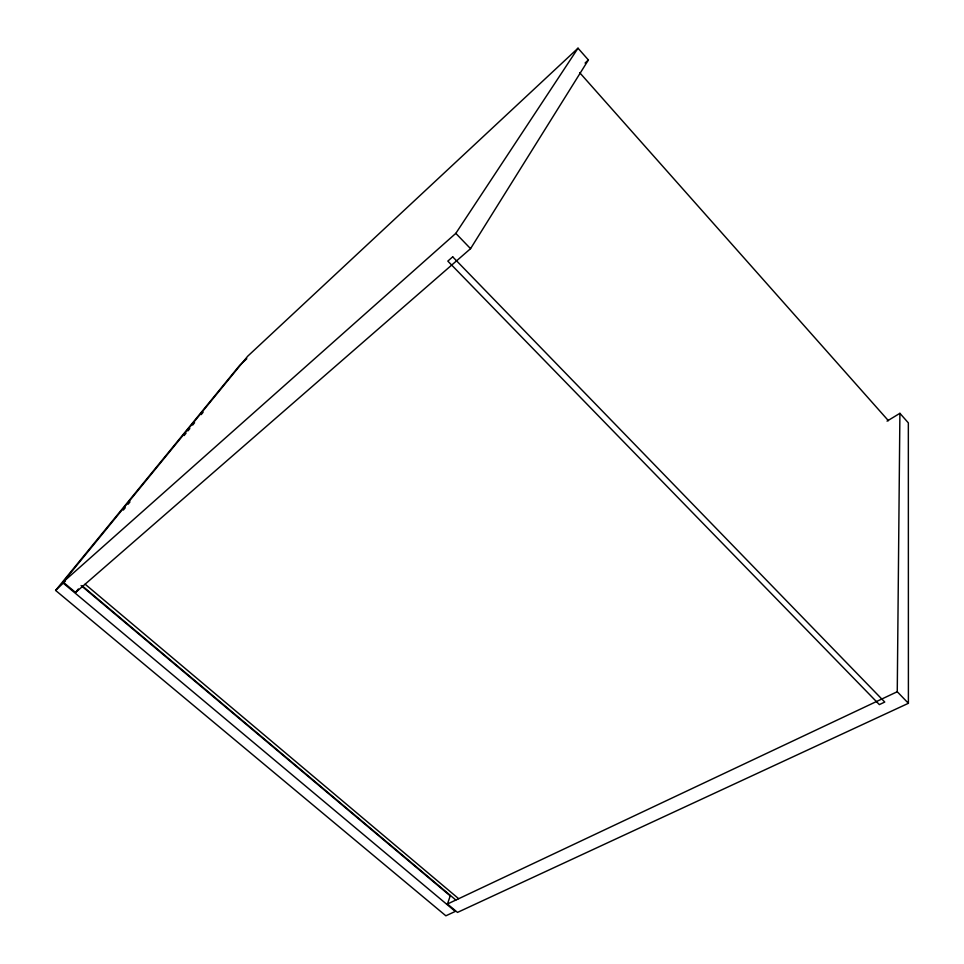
<?xml version="1.0" encoding="UTF-8"?>
<svg xmlns="http://www.w3.org/2000/svg" width="964" height="964" viewBox="0 0 964 964"><rect width="100%" height="100%" fill="white"/><g stroke="black" fill="none" stroke-linecap="round" stroke-linejoin="round"><path stroke-width="1.45" d="M450.369 895.46L447.465 904.003L457.502 912.402L908.401 703.298L897.255 691.73L899.906 413.315L887.049 421.123M470.553 248.664L588.389 59.973L578.014 48.2L247.688 356.222L63.13 582.075L75.566 592.499L470.553 248.664L455.815 233.36L578.014 48.2M75.566 592.499L78.373 588.98M63.528 583.377L455.285 911.426L445.874 915.8L55.599 590.414L65.431 581.051M123.356 510.04L125.248 507.715M128.104 504.22L129.995 501.895M184.124 435.547L186.028 433.21M187.92 430.884L189.824 428.558M192.68 425.064L194.571 422.738M201.223 414.592L203.115 412.255M55.599 590.414L239.638 365.38L246.796 358.716M585.076 63.034L588.389 59.973M63.13 582.075L455.815 233.36M447.465 904.003L897.255 691.73M85.121 584.184L458.683 898.713M82.723 586.269L455.864 900.039M81.097 585.558L450.224 895.881M579.665 72.637L888.422 420.702M899.906 413.315L908.341 422.883L908.401 703.298M452.706 256.846L447.826 261.111L879.361 704.6L884.759 702.057L452.706 256.846"/></g></svg>
